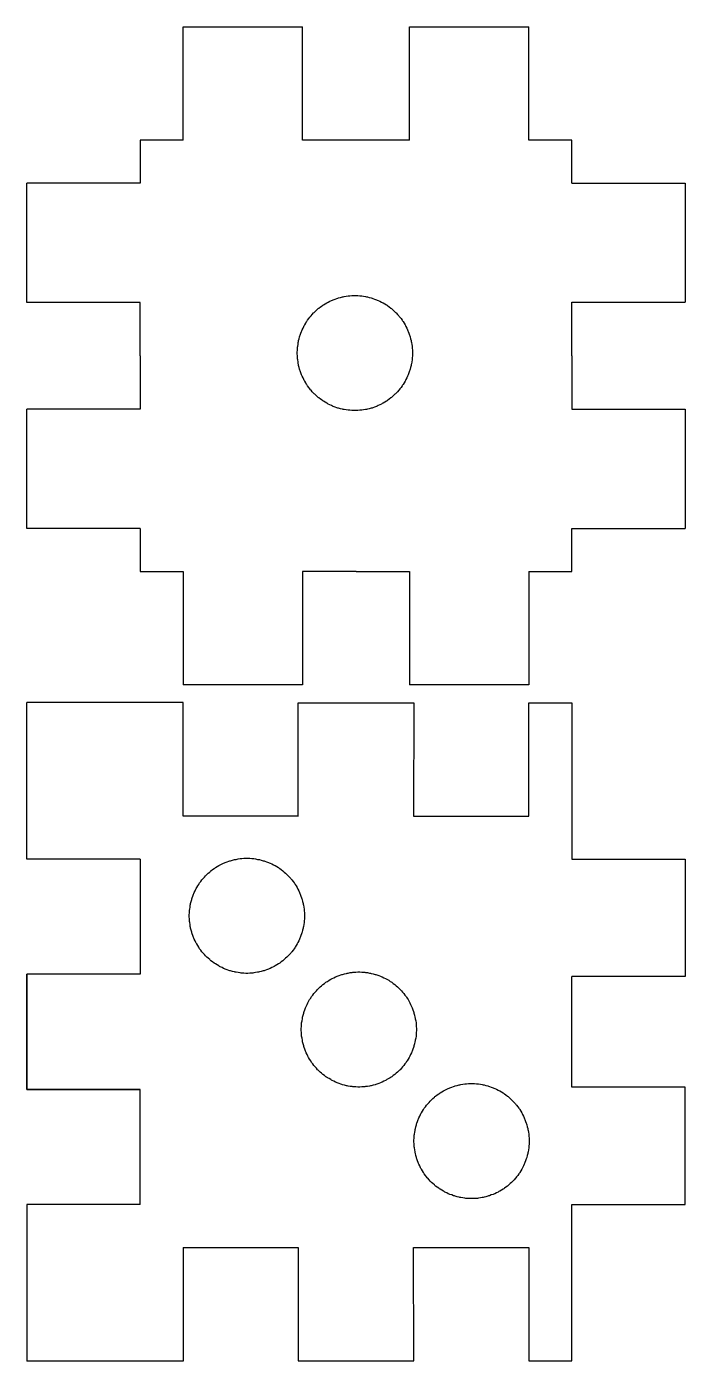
# Model space of a CAD drawing. Extents: x 354.8 to 404.4, y 255.5 to 288.4.
# Drawn here: x 354.84 to 371.11, y 255.45 to 288.44 of the extents above; entities that cross this region are included whole.
import ezdxf

# ---------------------------------------------------------------- set-up
doc = ezdxf.new("R2010")
doc.units = 0
doc.layers.get('0').update_dxf_attribs({"linetype": 'CONTINUOUS'})

msp = doc.modelspace()

# ---------------------------------------------------------------- linework, layer by layer
at = {"linetype": 'CONTINUOUS'}
for p, q in [((358.71, 285.635), (358.71, 288.435)), ((358.71, 288.435), (361.655, 288.435)), ((361.655, 285.635), (361.655, 288.435)), ((364.296, 288.435), (367.245, 288.435)), ((364.296, 285.635), (364.296, 288.435)), ((367.245, 285.635), (367.245, 288.435)), ((358.71, 285.635), (357.643, 285.635)), ((357.643, 285.635), (357.643, 284.57)), ((364.296, 285.635), (361.655, 285.635)), ((368.313, 285.635), (367.245, 285.635)), ((368.313, 284.568), (368.313, 285.635)), ((357.643, 284.57), (354.843, 284.57)), ((354.843, 281.622), (354.843, 284.57)), ((368.313, 284.568), (371.113, 284.568)), ((371.11, 284.57), (371.11, 281.625)), ((357.643, 281.622), (354.843, 281.622)), ((357.643, 280.301), (357.643, 281.622)), ((368.31, 280.305), (368.31, 281.625)), ((368.31, 281.625), (371.11, 281.625)), ((357.643, 280.301), (357.643, 278.98)), ((368.31, 280.305), (368.31, 278.984)), ((354.843, 276.035), (354.843, 278.98)), ((357.643, 278.98), (354.843, 278.98)), ((368.31, 278.984), (371.11, 278.984)), ((371.11, 278.984), (371.11, 276.035)), ((357.643, 276.035), (354.843, 276.035)), ((357.643, 276.035), (357.643, 274.968)), ((368.313, 274.968), (368.313, 276.033)), ((368.313, 276.033), (371.113, 276.033)), ((357.643, 274.968), (358.71, 274.968)), ((358.71, 274.968), (358.71, 272.168)), ((362.98, 274.968), (361.659, 274.968)), ((361.659, 274.968), (361.659, 272.168)), ((362.98, 274.968), (364.3, 274.968)), ((364.3, 274.968), (364.3, 272.168)), ((367.245, 274.968), (367.245, 272.168)), ((367.245, 274.968), (368.313, 274.968)), ((361.659, 272.168), (358.71, 272.168)), ((367.245, 272.168), (364.3, 272.168)), ((358.71, 271.738), (354.843, 271.738)), ((354.843, 267.863), (354.843, 271.738)), ((358.71, 268.928), (358.71, 271.738)), ((361.548, 268.928), (361.548, 271.728)), ((361.548, 271.728), (364.404, 271.728)), ((364.404, 271.728), (364.4, 268.928)), ((367.245, 268.928), (367.245, 271.728)), ((367.245, 271.728), (368.31, 271.728)), ((368.31, 271.728), (368.31, 267.863)), ((361.555, 268.928), (358.71, 268.928)), ((364.4, 268.928), (367.245, 268.928)), ((357.643, 267.863), (354.843, 267.863)), ((357.643, 267.863), (357.643, 265.018)), ((368.31, 267.863), (371.11, 267.863)), ((371.11, 267.863), (371.11, 264.963)), ((357.643, 265.018), (354.843, 265.018)), ((354.843, 265.018), (354.843, 262.173)), ((354.843, 262.173), (354.843, 265.018)), ((371.11, 264.963), (368.31, 264.963)), ((368.31, 262.228), (368.31, 264.963)), ((371.11, 262.228), (368.31, 262.228)), ((371.11, 259.328), (371.11, 262.228)), ((354.843, 262.173), (357.643, 262.173)), ((357.643, 262.173), (354.843, 262.173)), ((357.643, 259.328), (357.643, 262.173)), ((357.643, 259.328), (354.843, 259.328)), ((354.843, 259.328), (354.843, 255.453)), ((368.31, 259.328), (371.11, 259.328)), ((368.31, 255.463), (368.31, 259.328)), ((358.71, 258.263), (358.71, 255.453)), ((358.71, 258.263), (361.548, 258.263)), ((361.548, 258.263), (361.548, 255.463)), ((364.404, 255.463), (364.4, 258.263)), ((364.4, 258.263), (367.245, 258.263)), ((367.245, 258.263), (367.245, 255.463)), ((358.71, 255.453), (354.843, 255.453)), ((361.548, 255.463), (364.404, 255.463)), ((367.245, 255.463), (368.31, 255.463))]:
    msp.add_line(p, q, dxfattribs=at)
at = {"color": 7, "linetype": 'CONTINUOUS'}
for points in [[(364.373, 280.37), (364.373, 280.348), (364.37, 280.298), (364.365, 280.248), (364.365, 280.225), (364.363, 280.203), (364.355, 280.155), (364.345, 280.105), (364.343, 280.083), (364.338, 280.063), (364.325, 280.015), (364.313, 279.968), (364.308, 279.948), (364.3, 279.928), (364.285, 279.883), (364.268, 279.835), (364.26, 279.815), (364.25, 279.795), (364.23, 279.755), (364.21, 279.713), (364.2, 279.693), (364.19, 279.675), (364.165, 279.635), (364.14, 279.593), (364.13, 279.575), (364.118, 279.558), (364.09, 279.52), (364.06, 279.483), (364.048, 279.465), (364.033, 279.45), (364.003, 279.415), (363.97, 279.38), (363.955, 279.365), (363.94, 279.35), (363.905, 279.32), (363.87, 279.288), (363.855, 279.273), (363.838, 279.26), (363.8, 279.233), (363.763, 279.203), (363.745, 279.19), (363.728, 279.18), (363.688, 279.155), (363.645, 279.13), (363.628, 279.12), (363.608, 279.11), (363.565, 279.09), (363.523, 279.07), (363.503, 279.06), (363.483, 279.053), (363.438, 279.035), (363.393, 279.018), (363.373, 279.01), (363.35, 279.005), (363.305, 278.993), (363.258, 278.98), (363.235, 278.975), (363.213, 278.973), (363.165, 278.965), (363.118, 278.958), (363.095, 278.955), (363.073, 278.955), (363.023, 278.953), (362.973, 278.948), (362.95, 278.948), (362.928, 278.948), (362.878, 278.953), (362.828, 278.955), (362.805, 278.955), (362.783, 278.958), (362.735, 278.965), (362.685, 278.973), (362.663, 278.975), (362.643, 278.98), (362.595, 278.993), (362.548, 279.005), (362.528, 279.01), (362.508, 279.018), (362.463, 279.035), (362.415, 279.053), (362.395, 279.06), (362.375, 279.07), (362.335, 279.09), (362.293, 279.11), (362.273, 279.12), (362.255, 279.13), (362.215, 279.155), (362.173, 279.18), (362.155, 279.19), (362.138, 279.203), (362.1, 279.233), (362.063, 279.26), (362.045, 279.273), (362.03, 279.288), (361.995, 279.32), (361.958, 279.35), (361.943, 279.365), (361.928, 279.38), (361.898, 279.415), (361.868, 279.45), (361.853, 279.465), (361.84, 279.483), (361.813, 279.52), (361.783, 279.558), (361.77, 279.575), (361.758, 279.593), (361.735, 279.635), (361.71, 279.675), (361.698, 279.693), (361.688, 279.713), (361.67, 279.755), (361.65, 279.795), (361.64, 279.815), (361.633, 279.835), (361.615, 279.883), (361.598, 279.928), (361.59, 279.948), (361.585, 279.968), (361.573, 280.015), (361.56, 280.063), (361.555, 280.083), (361.553, 280.105), (361.545, 280.155), (361.538, 280.203), (361.535, 280.225), (361.535, 280.248), (361.533, 280.298), (361.528, 280.348), (361.528, 280.37), (361.528, 280.393), (361.533, 280.443), (361.535, 280.493), (361.535, 280.515), (361.538, 280.538), (361.545, 280.585), (361.553, 280.633), (361.555, 280.655), (361.56, 280.678), (361.573, 280.725), (361.585, 280.77), (361.59, 280.793), (361.598, 280.813), (361.615, 280.858), (361.633, 280.903), (361.64, 280.923), (361.65, 280.943), (361.67, 280.985), (361.688, 281.028), (361.698, 281.048), (361.71, 281.065), (361.735, 281.108), (361.758, 281.148), (361.77, 281.165), (361.783, 281.183), (361.813, 281.22), (361.84, 281.258), (361.853, 281.275), (361.868, 281.29), (361.898, 281.325), (361.928, 281.36), (361.943, 281.375), (361.958, 281.39), (361.995, 281.423), (362.03, 281.453), (362.045, 281.468), (362.063, 281.48), (362.1, 281.51), (362.138, 281.538), (362.155, 281.55), (362.173, 281.56), (362.215, 281.585), (362.255, 281.61), (362.273, 281.62), (362.293, 281.63), (362.335, 281.65), (362.375, 281.67), (362.395, 281.68), (362.415, 281.688), (362.463, 281.705), (362.508, 281.72), (362.528, 281.728), (362.548, 281.733), (362.595, 281.745), (362.643, 281.758), (362.663, 281.763), (362.685, 281.765), (362.735, 281.775), (362.783, 281.783), (362.805, 281.785), (362.828, 281.785), (362.878, 281.79), (362.928, 281.793), (362.95, 281.793), (362.973, 281.793), (363.023, 281.79), (363.073, 281.785), (363.095, 281.785), (363.118, 281.783), (363.165, 281.775), (363.213, 281.765), (363.235, 281.763), (363.258, 281.758), (363.305, 281.745), (363.35, 281.733), (363.373, 281.728), (363.393, 281.72), (363.438, 281.705), (363.483, 281.688), (363.503, 281.68), (363.523, 281.67), (363.565, 281.65), (363.608, 281.63), (363.628, 281.62), (363.645, 281.61), (363.688, 281.585), (363.728, 281.56), (363.745, 281.55), (363.763, 281.538), (363.8, 281.51), (363.838, 281.48), (363.855, 281.468), (363.87, 281.453), (363.905, 281.423), (363.94, 281.39), (363.955, 281.375), (363.97, 281.36), (364.003, 281.325), (364.033, 281.29), (364.048, 281.275), (364.06, 281.258), (364.09, 281.22), (364.118, 281.183), (364.13, 281.165), (364.14, 281.148), (364.165, 281.108), (364.19, 281.065), (364.2, 281.048), (364.21, 281.028), (364.23, 280.985), (364.25, 280.943), (364.26, 280.923), (364.268, 280.903), (364.285, 280.858), (364.3, 280.813), (364.308, 280.793), (364.313, 280.77), (364.325, 280.725), (364.338, 280.678), (364.343, 280.655), (364.345, 280.633), (364.355, 280.585), (364.363, 280.538), (364.365, 280.515), (364.365, 280.493), (364.37, 280.443), (364.373, 280.393), (364.373, 280.37), (364.373, 280.37)], [(361.705, 266.463), (361.705, 266.44), (361.703, 266.39), (361.698, 266.34), (361.698, 266.318), (361.695, 266.295), (361.688, 266.248), (361.678, 266.198), (361.675, 266.175), (361.67, 266.155), (361.658, 266.108), (361.645, 266.06), (361.64, 266.04), (361.633, 266.02), (361.618, 265.975), (361.6, 265.928), (361.593, 265.908), (361.583, 265.888), (361.563, 265.848), (361.543, 265.805), (361.533, 265.785), (361.523, 265.768), (361.498, 265.728), (361.473, 265.685), (361.463, 265.668), (361.45, 265.65), (361.423, 265.613), (361.393, 265.575), (361.38, 265.558), (361.365, 265.543), (361.335, 265.508), (361.303, 265.473), (361.288, 265.458), (361.273, 265.443), (361.238, 265.413), (361.203, 265.38), (361.188, 265.365), (361.17, 265.353), (361.133, 265.325), (361.095, 265.295), (361.078, 265.283), (361.06, 265.273), (361.02, 265.248), (360.978, 265.223), (360.96, 265.213), (360.94, 265.203), (360.898, 265.183), (360.855, 265.163), (360.835, 265.153), (360.815, 265.145), (360.77, 265.13), (360.725, 265.113), (360.705, 265.105), (360.683, 265.1), (360.638, 265.088), (360.59, 265.075), (360.568, 265.07), (360.545, 265.068), (360.498, 265.06), (360.45, 265.05), (360.428, 265.048), (360.405, 265.048), (360.355, 265.045), (360.305, 265.04), (360.283, 265.04), (360.26, 265.04), (360.21, 265.045), (360.16, 265.048), (360.138, 265.048), (360.115, 265.05), (360.068, 265.06), (360.018, 265.068), (359.995, 265.07), (359.975, 265.075), (359.928, 265.088), (359.88, 265.1), (359.86, 265.105), (359.84, 265.113), (359.795, 265.13), (359.748, 265.145), (359.728, 265.153), (359.708, 265.163), (359.668, 265.183), (359.625, 265.203), (359.605, 265.213), (359.588, 265.223), (359.548, 265.248), (359.505, 265.273), (359.488, 265.283), (359.47, 265.295), (359.433, 265.325), (359.395, 265.353), (359.378, 265.365), (359.363, 265.38), (359.328, 265.413), (359.293, 265.443), (359.278, 265.458), (359.263, 265.473), (359.233, 265.508), (359.2, 265.543), (359.185, 265.558), (359.173, 265.575), (359.145, 265.613), (359.115, 265.65), (359.103, 265.668), (359.093, 265.685), (359.068, 265.728), (359.043, 265.768), (359.033, 265.785), (359.023, 265.805), (359.003, 265.848), (358.983, 265.888), (358.973, 265.908), (358.965, 265.928), (358.948, 265.975), (358.93, 266.02), (358.923, 266.04), (358.918, 266.06), (358.905, 266.108), (358.893, 266.155), (358.888, 266.175), (358.885, 266.198), (358.878, 266.248), (358.87, 266.295), (358.868, 266.318), (358.868, 266.34), (358.865, 266.39), (358.86, 266.44), (358.86, 266.463), (358.86, 266.485), (358.865, 266.535), (358.868, 266.585), (358.868, 266.608), (358.87, 266.63), (358.878, 266.68), (358.885, 266.728), (358.888, 266.75), (358.893, 266.77), (358.905, 266.818), (358.918, 266.865), (358.923, 266.885), (358.93, 266.905), (358.948, 266.95), (358.965, 266.995), (358.973, 267.015), (358.983, 267.035), (359.003, 267.078), (359.023, 267.12), (359.033, 267.14), (359.043, 267.158), (359.068, 267.2), (359.093, 267.24), (359.103, 267.258), (359.115, 267.275), (359.145, 267.313), (359.173, 267.35), (359.185, 267.368), (359.2, 267.383), (359.233, 267.418), (359.263, 267.453), (359.278, 267.468), (359.293, 267.483), (359.328, 267.515), (359.363, 267.545), (359.378, 267.56), (359.395, 267.573), (359.433, 267.603), (359.47, 267.63), (359.488, 267.643), (359.505, 267.653), (359.548, 267.678), (359.588, 267.703), (359.605, 267.713), (359.625, 267.723), (359.668, 267.743), (359.708, 267.763), (359.728, 267.773), (359.748, 267.78), (359.795, 267.798), (359.84, 267.813), (359.86, 267.82), (359.88, 267.825), (359.928, 267.838), (359.975, 267.85), (359.995, 267.855), (360.018, 267.858), (360.068, 267.868), (360.115, 267.875), (360.138, 267.878), (360.16, 267.878), (360.21, 267.883), (360.26, 267.885), (360.283, 267.885), (360.305, 267.885), (360.355, 267.883), (360.405, 267.878), (360.428, 267.878), (360.45, 267.875), (360.498, 267.868), (360.545, 267.858), (360.568, 267.855), (360.59, 267.85), (360.638, 267.838), (360.683, 267.825), (360.705, 267.82), (360.725, 267.813), (360.77, 267.798), (360.815, 267.78), (360.835, 267.773), (360.855, 267.763), (360.898, 267.743), (360.94, 267.723), (360.96, 267.713), (360.978, 267.703), (361.02, 267.678), (361.06, 267.653), (361.078, 267.643), (361.095, 267.63), (361.133, 267.603), (361.17, 267.573), (361.188, 267.56), (361.203, 267.545), (361.238, 267.515), (361.273, 267.483), (361.288, 267.468), (361.303, 267.453), (361.335, 267.418), (361.365, 267.383), (361.38, 267.368), (361.393, 267.35), (361.423, 267.313), (361.45, 267.275), (361.463, 267.258), (361.473, 267.24), (361.498, 267.2), (361.523, 267.158), (361.533, 267.14), (361.543, 267.12), (361.563, 267.078), (361.583, 267.035), (361.593, 267.015), (361.6, 266.995), (361.618, 266.95), (361.633, 266.905), (361.64, 266.885), (361.645, 266.865), (361.658, 266.818), (361.67, 266.77), (361.675, 266.75), (361.678, 266.728), (361.688, 266.68), (361.695, 266.63), (361.698, 266.608), (361.698, 266.585), (361.703, 266.535), (361.705, 266.485), (361.705, 266.463), (361.705, 266.463)], [(364.47, 263.653), (364.47, 263.63), (364.468, 263.58), (364.463, 263.53), (364.463, 263.508), (364.46, 263.485), (364.453, 263.438), (364.443, 263.388), (364.44, 263.365), (364.435, 263.345), (364.423, 263.298), (364.41, 263.25), (364.405, 263.23), (364.398, 263.21), (364.383, 263.165), (364.365, 263.118), (364.358, 263.098), (364.348, 263.078), (364.328, 263.038), (364.308, 262.995), (364.298, 262.975), (364.288, 262.958), (364.263, 262.918), (364.238, 262.875), (364.228, 262.858), (364.215, 262.84), (364.188, 262.803), (364.158, 262.765), (364.145, 262.748), (364.13, 262.733), (364.1, 262.698), (364.068, 262.66), (364.053, 262.645), (364.038, 262.63), (364.003, 262.6), (363.968, 262.57), (363.953, 262.555), (363.935, 262.543), (363.898, 262.515), (363.86, 262.485), (363.843, 262.473), (363.825, 262.46), (363.785, 262.438), (363.743, 262.413), (363.725, 262.4), (363.705, 262.39), (363.665, 262.373), (363.623, 262.353), (363.603, 262.343), (363.583, 262.335), (363.538, 262.318), (363.49, 262.3), (363.47, 262.293), (363.45, 262.288), (363.403, 262.275), (363.355, 262.263), (363.335, 262.258), (363.313, 262.255), (363.265, 262.248), (363.215, 262.24), (363.193, 262.238), (363.17, 262.238), (363.12, 262.235), (363.07, 262.23), (363.048, 262.23), (363.025, 262.23), (362.975, 262.235), (362.925, 262.238), (362.903, 262.238), (362.88, 262.24), (362.833, 262.248), (362.783, 262.255), (362.76, 262.258), (362.74, 262.263), (362.693, 262.275), (362.645, 262.288), (362.625, 262.293), (362.605, 262.3), (362.56, 262.318), (362.515, 262.335), (362.495, 262.343), (362.475, 262.353), (362.433, 262.373), (362.39, 262.39), (362.37, 262.4), (362.353, 262.413), (362.313, 262.438), (362.27, 262.46), (362.253, 262.473), (362.235, 262.485), (362.198, 262.515), (362.16, 262.543), (362.143, 262.555), (362.128, 262.57), (362.093, 262.6), (362.058, 262.63), (362.043, 262.645), (362.028, 262.66), (361.998, 262.698), (361.965, 262.733), (361.95, 262.748), (361.938, 262.765), (361.91, 262.803), (361.88, 262.84), (361.868, 262.858), (361.858, 262.875), (361.833, 262.918), (361.808, 262.958), (361.798, 262.975), (361.788, 262.995), (361.768, 263.038), (361.748, 263.078), (361.738, 263.098), (361.73, 263.118), (361.715, 263.165), (361.698, 263.21), (361.69, 263.23), (361.685, 263.25), (361.673, 263.298), (361.66, 263.345), (361.655, 263.365), (361.653, 263.388), (361.645, 263.438), (361.635, 263.485), (361.633, 263.508), (361.633, 263.53), (361.63, 263.58), (361.625, 263.63), (361.625, 263.653), (361.625, 263.675), (361.63, 263.725), (361.633, 263.775), (361.633, 263.798), (361.635, 263.82), (361.645, 263.868), (361.653, 263.915), (361.655, 263.938), (361.66, 263.96), (361.673, 264.008), (361.685, 264.053), (361.69, 264.075), (361.698, 264.095), (361.715, 264.14), (361.73, 264.185), (361.738, 264.205), (361.748, 264.225), (361.768, 264.268), (361.788, 264.31), (361.798, 264.33), (361.808, 264.348), (361.833, 264.39), (361.858, 264.43), (361.868, 264.448), (361.88, 264.465), (361.91, 264.503), (361.938, 264.54), (361.95, 264.558), (361.965, 264.573), (361.998, 264.608), (362.028, 264.643), (362.043, 264.658), (362.058, 264.673), (362.093, 264.705), (362.128, 264.735), (362.143, 264.75), (362.16, 264.763), (362.198, 264.793), (362.235, 264.82), (362.253, 264.833), (362.27, 264.843), (362.313, 264.868), (362.353, 264.893), (362.37, 264.903), (362.39, 264.913), (362.433, 264.933), (362.475, 264.953), (362.495, 264.963), (362.515, 264.97), (362.56, 264.988), (362.605, 265.003), (362.625, 265.01), (362.645, 265.015), (362.693, 265.028), (362.74, 265.04), (362.76, 265.045), (362.783, 265.048), (362.833, 265.058), (362.88, 265.065), (362.903, 265.068), (362.925, 265.068), (362.975, 265.073), (363.025, 265.075), (363.048, 265.075), (363.07, 265.075), (363.12, 265.073), (363.17, 265.068), (363.193, 265.068), (363.215, 265.065), (363.265, 265.058), (363.313, 265.048), (363.335, 265.045), (363.355, 265.04), (363.403, 265.028), (363.45, 265.015), (363.47, 265.01), (363.49, 265.003), (363.538, 264.988), (363.583, 264.97), (363.603, 264.963), (363.623, 264.953), (363.665, 264.933), (363.705, 264.913), (363.725, 264.903), (363.743, 264.893), (363.785, 264.868), (363.825, 264.843), (363.843, 264.833), (363.86, 264.82), (363.898, 264.793), (363.935, 264.763), (363.953, 264.75), (363.968, 264.735), (364.003, 264.705), (364.038, 264.673), (364.053, 264.658), (364.068, 264.643), (364.1, 264.608), (364.13, 264.573), (364.145, 264.558), (364.158, 264.54), (364.188, 264.503), (364.215, 264.465), (364.228, 264.448), (364.238, 264.43), (364.263, 264.39), (364.288, 264.348), (364.298, 264.33), (364.308, 264.31), (364.328, 264.268), (364.348, 264.225), (364.358, 264.205), (364.365, 264.185), (364.383, 264.14), (364.398, 264.095), (364.405, 264.075), (364.41, 264.053), (364.423, 264.008), (364.435, 263.96), (364.44, 263.938), (364.443, 263.915), (364.453, 263.868), (364.46, 263.82), (364.463, 263.798), (364.463, 263.775), (364.468, 263.725), (364.47, 263.675), (364.47, 263.653), (364.47, 263.653)], [(367.255, 260.895), (367.255, 260.873), (367.253, 260.823), (367.248, 260.773), (367.248, 260.75), (367.245, 260.728), (367.238, 260.68), (367.228, 260.63), (367.225, 260.608), (367.22, 260.588), (367.208, 260.54), (367.195, 260.493), (367.19, 260.473), (367.183, 260.453), (367.168, 260.408), (367.15, 260.363), (367.143, 260.343), (367.133, 260.323), (367.113, 260.28), (367.093, 260.238), (367.083, 260.218), (367.073, 260.2), (367.048, 260.16), (367.023, 260.118), (367.013, 260.1), (367, 260.083), (366.973, 260.045), (366.943, 260.008), (366.93, 259.99), (366.915, 259.975), (366.885, 259.94), (366.853, 259.905), (366.838, 259.89), (366.823, 259.875), (366.788, 259.845), (366.753, 259.813), (366.738, 259.798), (366.72, 259.785), (366.683, 259.758), (366.645, 259.728), (366.628, 259.715), (366.61, 259.705), (366.57, 259.68), (366.528, 259.655), (366.51, 259.645), (366.49, 259.635), (366.448, 259.615), (366.405, 259.595), (366.385, 259.585), (366.365, 259.578), (366.32, 259.563), (366.275, 259.545), (366.255, 259.538), (366.235, 259.533), (366.188, 259.52), (366.14, 259.508), (366.12, 259.503), (366.098, 259.5), (366.05, 259.493), (366, 259.483), (365.978, 259.48), (365.955, 259.48), (365.905, 259.478), (365.855, 259.473), (365.833, 259.473), (365.81, 259.473), (365.76, 259.478), (365.71, 259.48), (365.688, 259.48), (365.665, 259.483), (365.618, 259.493), (365.568, 259.5), (365.545, 259.503), (365.525, 259.508), (365.478, 259.52), (365.43, 259.533), (365.41, 259.538), (365.39, 259.545), (365.345, 259.563), (365.298, 259.578), (365.278, 259.585), (365.258, 259.595), (365.218, 259.615), (365.175, 259.635), (365.155, 259.645), (365.138, 259.655), (365.098, 259.68), (365.055, 259.705), (365.038, 259.715), (365.02, 259.728), (364.983, 259.758), (364.945, 259.785), (364.928, 259.798), (364.913, 259.813), (364.878, 259.845), (364.843, 259.875), (364.828, 259.89), (364.813, 259.905), (364.783, 259.94), (364.75, 259.975), (364.735, 259.99), (364.723, 260.008), (364.695, 260.045), (364.665, 260.083), (364.653, 260.1), (364.643, 260.118), (364.618, 260.16), (364.593, 260.2), (364.583, 260.218), (364.573, 260.238), (364.553, 260.28), (364.533, 260.323), (364.523, 260.343), (364.515, 260.363), (364.5, 260.408), (364.483, 260.453), (364.475, 260.473), (364.47, 260.493), (364.458, 260.54), (364.445, 260.588), (364.44, 260.608), (364.438, 260.63), (364.43, 260.68), (364.42, 260.728), (364.418, 260.75), (364.418, 260.773), (364.415, 260.823), (364.41, 260.873), (364.41, 260.895), (364.41, 260.918), (364.415, 260.968), (364.418, 261.018), (364.418, 261.04), (364.42, 261.063), (364.43, 261.113), (364.438, 261.16), (364.44, 261.183), (364.445, 261.203), (364.458, 261.25), (364.47, 261.298), (364.475, 261.318), (364.483, 261.338), (364.5, 261.383), (364.515, 261.428), (364.523, 261.448), (364.533, 261.468), (364.553, 261.51), (364.573, 261.553), (364.583, 261.573), (364.593, 261.59), (364.618, 261.633), (364.643, 261.673), (364.653, 261.69), (364.665, 261.708), (364.695, 261.745), (364.723, 261.783), (364.735, 261.8), (364.75, 261.815), (364.783, 261.85), (364.813, 261.885), (364.828, 261.9), (364.843, 261.915), (364.878, 261.948), (364.913, 261.978), (364.928, 261.993), (364.945, 262.005), (364.983, 262.035), (365.02, 262.063), (365.038, 262.075), (365.055, 262.085), (365.098, 262.11), (365.138, 262.135), (365.155, 262.145), (365.175, 262.155), (365.218, 262.175), (365.258, 262.195), (365.278, 262.205), (365.298, 262.213), (365.345, 262.23), (365.39, 262.245), (365.41, 262.253), (365.43, 262.258), (365.478, 262.27), (365.525, 262.283), (365.545, 262.288), (365.568, 262.29), (365.618, 262.3), (365.665, 262.308), (365.688, 262.31), (365.71, 262.31), (365.76, 262.315), (365.81, 262.318), (365.833, 262.318), (365.855, 262.318), (365.905, 262.315), (365.955, 262.31), (365.978, 262.31), (366, 262.308), (366.05, 262.3), (366.098, 262.29), (366.12, 262.288), (366.14, 262.283), (366.188, 262.27), (366.235, 262.258), (366.255, 262.253), (366.275, 262.245), (366.32, 262.23), (366.365, 262.213), (366.385, 262.205), (366.405, 262.195), (366.448, 262.175), (366.49, 262.155), (366.51, 262.145), (366.528, 262.135), (366.57, 262.11), (366.61, 262.085), (366.628, 262.075), (366.645, 262.063), (366.683, 262.035), (366.72, 262.005), (366.738, 261.993), (366.753, 261.978), (366.788, 261.948), (366.823, 261.915), (366.838, 261.9), (366.853, 261.885), (366.885, 261.85), (366.915, 261.815), (366.93, 261.8), (366.943, 261.783), (366.973, 261.745), (367, 261.708), (367.013, 261.69), (367.023, 261.673), (367.048, 261.633), (367.073, 261.59), (367.083, 261.573), (367.093, 261.553), (367.113, 261.51), (367.133, 261.468), (367.143, 261.448), (367.15, 261.428), (367.168, 261.383), (367.183, 261.338), (367.19, 261.318), (367.195, 261.298), (367.208, 261.25), (367.22, 261.203), (367.225, 261.183), (367.228, 261.16), (367.238, 261.113), (367.245, 261.063), (367.248, 261.04), (367.248, 261.018), (367.253, 260.968), (367.255, 260.918), (367.255, 260.895), (367.255, 260.895)]]:
    msp.add_lwpolyline(points, dxfattribs=at)

doc.saveas('drawing.dxf')
